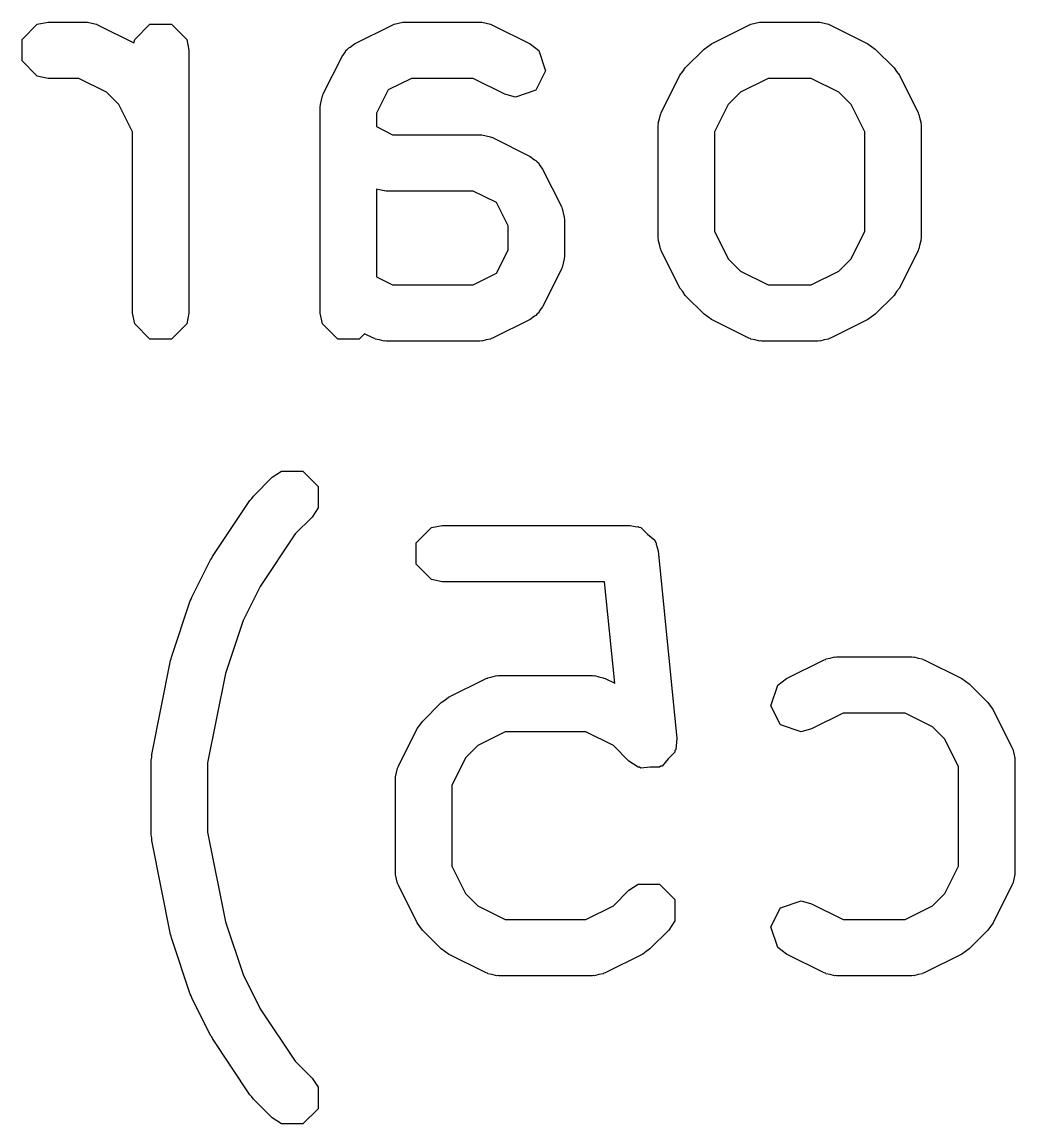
# Model space of a CAD drawing. Extents: x 0.98 to 7.44, y -5.29 to -1.05.
# Drawn here: x 3.9083 to 3.9777, y -1.3473 to -1.2703 of the extents above; entities that cross this region are included whole.
import ezdxf

# ---------------------------------------------------------------- set-up
doc = ezdxf.new("R2010")
doc.units = 0
doc.header["$MEASUREMENT"] = 0
doc.layers.add('BLACK', color=7, linetype='CONTINUOUS')

msp = doc.modelspace()

# ---------------------------------------------------------------- linework, layer by layer
at = {"layer": 'BLACK', "linetype": 'CONTINUOUS'}
for p, q in [((3.908286, -1.271511), (3.909352, -1.270445)), ((3.909352, -1.270445), (3.910105, -1.270296)), ((3.910105, -1.270296), (3.91273, -1.270296)), ((3.91273, -1.270296), (3.912826, -1.270315)), ((3.912826, -1.270315), (3.912869, -1.2703)), ((3.912869, -1.2703), (3.913174, -1.270384)), ((3.913174, -1.270384), (3.913483, -1.270445)), ((3.913483, -1.270445), (3.913515, -1.270477)), ((3.913515, -1.270477), (3.91361, -1.270503)), ((3.91361, -1.270503), (3.916112, -1.271754)), ((3.91616, -1.271511), (3.917226, -1.270445)), ((3.917226, -1.270445), (3.918732, -1.270445)), ((3.918732, -1.270445), (3.919798, -1.271511)), ((3.931534, -1.271816), (3.934159, -1.270503)), ((3.934159, -1.270503), (3.934254, -1.270477)), ((3.934254, -1.270477), (3.934286, -1.270445)), ((3.934286, -1.270445), (3.934596, -1.270384)), ((3.934596, -1.270384), (3.9349, -1.2703)), ((3.9349, -1.2703), (3.934943, -1.270315)), ((3.934943, -1.270315), (3.935039, -1.270296)), ((3.935039, -1.270296), (3.940289, -1.270296)), ((3.940289, -1.270296), (3.940385, -1.270315)), ((3.940385, -1.270315), (3.940428, -1.2703)), ((3.940428, -1.2703), (3.940733, -1.270384)), ((3.940733, -1.270384), (3.941042, -1.270445)), ((3.941042, -1.270445), (3.941074, -1.270477)), ((3.941074, -1.270477), (3.941169, -1.270503)), ((3.941169, -1.270503), (3.943794, -1.271816)), ((3.956469, -1.271816), (3.959093, -1.270503)), ((3.959093, -1.270503), (3.959189, -1.270477)), ((3.959189, -1.270477), (3.959221, -1.270445)), ((3.959221, -1.270445), (3.95953, -1.270384)), ((3.95953, -1.270384), (3.959834, -1.2703)), ((3.959834, -1.2703), (3.959877, -1.270315)), ((3.959877, -1.270315), (3.959974, -1.270296)), ((3.959974, -1.270296), (3.963911, -1.270296)), ((3.963911, -1.270296), (3.964008, -1.270315)), ((3.964008, -1.270315), (3.96405, -1.2703)), ((3.96405, -1.2703), (3.964355, -1.270384)), ((3.964355, -1.270384), (3.964664, -1.270445)), ((3.964664, -1.270445), (3.964696, -1.270477)), ((3.964696, -1.270477), (3.964791, -1.270503)), ((3.964791, -1.270503), (3.967416, -1.271816)), ((3.908286, -1.273017), (3.908286, -1.271511)), ((3.916112, -1.271754), (3.91616, -1.271511)), ((3.919798, -1.271511), (3.919948, -1.272264)), ((3.919948, -1.272264), (3.919948, -1.290637)), ((3.930654, -1.272696), (3.930894, -1.272386)), ((3.930894, -1.272386), (3.930928, -1.272287)), ((3.930928, -1.272287), (3.931039, -1.2722)), ((3.931039, -1.2722), (3.931125, -1.272089)), ((3.931125, -1.272089), (3.931225, -1.272056)), ((3.931225, -1.272056), (3.931534, -1.271816)), ((3.943794, -1.271816), (3.944401, -1.272287)), ((3.944401, -1.272287), (3.944877, -1.273716)), ((3.954645, -1.273497), (3.955957, -1.272184)), ((3.955957, -1.272184), (3.956219, -1.272009)), ((3.956219, -1.272009), (3.956469, -1.271816)), ((3.967416, -1.271816), (3.967665, -1.272009)), ((3.967665, -1.272009), (3.967927, -1.272184)), ((3.967927, -1.272184), (3.96924, -1.273497)), ((3.909352, -1.274083), (3.908286, -1.273017)), ((3.929342, -1.275321), (3.930654, -1.272696)), ((3.944877, -1.273716), (3.944203, -1.275064)), ((3.952964, -1.276633), (3.954276, -1.274008)), ((3.954276, -1.274008), (3.95447, -1.273759)), ((3.95447, -1.273759), (3.954645, -1.273497)), ((3.96924, -1.273497), (3.969415, -1.273759)), ((3.969415, -1.273759), (3.969609, -1.274008)), ((3.969609, -1.274008), (3.970921, -1.276633)), ((3.910105, -1.274233), (3.909352, -1.274083)), ((3.912265, -1.274233), (3.910105, -1.274233)), ((3.914188, -1.275194), (3.912265, -1.274233)), ((3.935504, -1.274233), (3.933882, -1.275044)), ((3.939824, -1.274233), (3.935504, -1.274233)), ((3.942033, -1.275337), (3.939824, -1.274233)), ((3.960439, -1.274233), (3.958515, -1.275194)), ((3.963446, -1.274233), (3.960439, -1.274233)), ((3.965369, -1.275194), (3.963446, -1.274233)), ((3.915049, -1.276055), (3.914188, -1.275194)), ((3.929222, -1.275757), (3.929284, -1.275448)), ((3.929284, -1.275448), (3.929316, -1.275416)), ((3.929316, -1.275416), (3.929342, -1.275321)), ((3.933882, -1.275044), (3.933071, -1.276666)), ((3.942774, -1.27554), (3.942033, -1.275337)), ((3.944203, -1.275064), (3.942774, -1.27554)), ((3.958515, -1.275194), (3.957655, -1.276055)), ((3.96623, -1.276055), (3.965369, -1.275194)), ((3.916011, -1.277978), (3.915049, -1.276055)), ((3.929134, -1.276201), (3.929153, -1.276104)), ((3.929134, -1.290637), (3.929134, -1.276201)), ((3.929139, -1.276061), (3.929222, -1.275757)), ((3.929153, -1.276104), (3.929139, -1.276061)), ((3.957655, -1.276055), (3.956693, -1.277978)), ((3.967192, -1.277978), (3.96623, -1.276055)), ((3.933071, -1.276666), (3.933071, -1.277609)), ((3.952761, -1.277374), (3.952844, -1.27707)), ((3.952844, -1.27707), (3.952906, -1.27676)), ((3.952906, -1.27676), (3.952938, -1.276728)), ((3.952938, -1.276728), (3.952964, -1.276633)), ((3.970921, -1.276633), (3.970947, -1.276728)), ((3.970947, -1.276728), (3.970979, -1.27676)), ((3.970979, -1.27676), (3.97104, -1.27707)), ((3.97104, -1.27707), (3.971124, -1.277374)), ((3.933071, -1.277609), (3.934192, -1.27817)), ((3.952756, -1.277513), (3.952775, -1.277417)), ((3.952756, -1.285387), (3.952756, -1.277513)), ((3.952775, -1.277417), (3.952761, -1.277374)), ((3.971124, -1.277374), (3.971109, -1.277417)), ((3.971109, -1.277417), (3.971129, -1.277513)), ((3.971129, -1.277513), (3.971129, -1.285387)), ((3.916011, -1.290637), (3.916011, -1.277978)), ((3.934192, -1.27817), (3.940289, -1.27817)), ((3.940289, -1.27817), (3.940385, -1.278189)), ((3.940385, -1.278189), (3.940428, -1.278174)), ((3.940428, -1.278174), (3.940733, -1.278258)), ((3.940733, -1.278258), (3.941042, -1.278319)), ((3.941042, -1.278319), (3.941074, -1.278351)), ((3.941074, -1.278351), (3.941169, -1.278377)), ((3.941169, -1.278377), (3.943794, -1.27969)), ((3.956693, -1.277978), (3.956693, -1.284923)), ((3.967192, -1.284923), (3.967192, -1.277978)), ((3.943794, -1.27969), (3.944103, -1.27993)), ((3.944103, -1.27993), (3.944203, -1.279963)), ((3.944203, -1.279963), (3.944289, -1.280074)), ((3.944289, -1.280074), (3.944401, -1.280161)), ((3.944401, -1.280161), (3.944434, -1.28026)), ((3.944434, -1.28026), (3.944674, -1.28057)), ((3.944674, -1.28057), (3.945986, -1.283195)), ((3.933283, -1.282018), (3.933071, -1.281976)), ((3.933071, -1.281976), (3.933071, -1.288108)), ((3.933588, -1.282102), (3.933283, -1.282018)), ((3.93363, -1.282087), (3.933588, -1.282102)), ((3.933727, -1.282107), (3.93363, -1.282087)), ((3.939824, -1.282107), (3.933727, -1.282107)), ((3.941446, -1.282918), (3.939824, -1.282107)), ((3.942257, -1.28454), (3.941446, -1.282918)), ((3.945986, -1.283195), (3.946012, -1.28329)), ((3.946012, -1.28329), (3.946044, -1.283322)), ((3.946044, -1.283322), (3.946106, -1.283631)), ((3.946106, -1.283631), (3.946189, -1.283936)), ((3.946189, -1.283936), (3.946175, -1.283978)), ((3.946175, -1.283978), (3.946194, -1.284075)), ((3.942257, -1.286235), (3.942257, -1.28454)), ((3.946194, -1.284075), (3.946194, -1.2867)), ((3.952775, -1.285484), (3.952756, -1.285387)), ((3.952761, -1.285527), (3.952775, -1.285484)), ((3.952844, -1.285831), (3.952761, -1.285527)), ((3.956693, -1.284923), (3.957655, -1.286846)), ((3.96623, -1.286846), (3.967192, -1.284923)), ((3.971124, -1.285527), (3.97104, -1.285831)), ((3.971129, -1.285387), (3.971109, -1.285484)), ((3.971109, -1.285484), (3.971124, -1.285527)), ((3.941446, -1.287857), (3.942257, -1.286235)), ((3.952906, -1.286141), (3.952844, -1.285831)), ((3.952938, -1.286173), (3.952906, -1.286141)), ((3.952964, -1.286268), (3.952938, -1.286173)), ((3.954276, -1.288892), (3.952964, -1.286268)), ((3.970921, -1.286268), (3.969609, -1.288892)), ((3.970947, -1.286173), (3.970921, -1.286268)), ((3.970979, -1.286141), (3.970947, -1.286173)), ((3.97104, -1.285831), (3.970979, -1.286141)), ((3.946189, -1.286839), (3.946106, -1.287144)), ((3.946194, -1.2867), (3.946175, -1.286796)), ((3.946175, -1.286796), (3.946189, -1.286839)), ((3.957655, -1.286846), (3.958515, -1.287707)), ((3.965369, -1.287707), (3.96623, -1.286846)), ((3.939824, -1.288668), (3.941446, -1.287857)), ((3.945986, -1.28758), (3.944674, -1.290205)), ((3.946013, -1.287485), (3.945986, -1.28758)), ((3.946044, -1.287453), (3.946013, -1.287485)), ((3.946106, -1.287144), (3.946044, -1.287453)), ((3.958515, -1.287707), (3.960439, -1.288668)), ((3.963446, -1.288668), (3.965369, -1.287707)), ((3.933071, -1.288108), (3.934192, -1.288668)), ((3.934192, -1.288668), (3.939824, -1.288668)), ((3.954469, -1.289142), (3.954276, -1.288892)), ((3.954645, -1.289404), (3.954469, -1.289142)), ((3.955957, -1.290716), (3.954645, -1.289404)), ((3.960439, -1.288668), (3.963446, -1.288668)), ((3.96924, -1.289404), (3.967927, -1.290716)), ((3.969415, -1.289142), (3.96924, -1.289404)), ((3.969609, -1.288892), (3.969415, -1.289142)), ((3.91616, -1.29139), (3.916011, -1.290637)), ((3.919948, -1.290637), (3.919798, -1.29139)), ((3.929284, -1.29139), (3.929134, -1.290637)), ((3.944103, -1.290845), (3.943794, -1.291085)), ((3.944203, -1.290811), (3.944103, -1.290845)), ((3.944289, -1.2907), (3.944203, -1.290811)), ((3.944401, -1.290614), (3.944289, -1.2907)), ((3.944434, -1.290514), (3.944401, -1.290614)), ((3.944674, -1.290205), (3.944434, -1.290514)), ((3.95622, -1.290892), (3.955957, -1.290716)), ((3.956469, -1.291085), (3.95622, -1.290892)), ((3.967665, -1.290892), (3.967416, -1.291085)), ((3.967927, -1.290716), (3.967665, -1.290892)), ((3.917226, -1.292455), (3.91616, -1.29139)), ((3.919798, -1.29139), (3.918732, -1.292455)), ((3.930349, -1.292455), (3.929284, -1.29139)), ((3.943794, -1.291085), (3.941169, -1.292397)), ((3.959094, -1.292397), (3.956469, -1.291085)), ((3.967416, -1.291085), (3.964791, -1.292397)), ((3.918732, -1.292455), (3.917226, -1.292455)), ((3.931856, -1.292455), (3.930349, -1.292455)), ((3.932225, -1.292086), (3.931856, -1.292455)), ((3.932847, -1.292397), (3.932225, -1.292086)), ((3.932942, -1.292423), (3.932847, -1.292397)), ((3.932974, -1.292455), (3.932942, -1.292423)), ((3.933283, -1.292517), (3.932974, -1.292455)), ((3.941042, -1.292455), (3.940732, -1.292517)), ((3.941074, -1.292423), (3.941042, -1.292455)), ((3.941169, -1.292397), (3.941074, -1.292423)), ((3.959189, -1.292423), (3.959094, -1.292397)), ((3.959221, -1.292455), (3.959189, -1.292423)), ((3.95953, -1.292517), (3.959221, -1.292455)), ((3.964664, -1.292455), (3.964354, -1.292517)), ((3.964696, -1.292423), (3.964664, -1.292455)), ((3.964791, -1.292397), (3.964696, -1.292423)), ((3.933588, -1.2926), (3.933283, -1.292517)), ((3.93363, -1.292586), (3.933588, -1.2926)), ((3.933727, -1.292605), (3.93363, -1.292586)), ((3.940289, -1.292605), (3.933727, -1.292605)), ((3.940385, -1.292586), (3.940289, -1.292605)), ((3.940428, -1.2926), (3.940385, -1.292586)), ((3.940732, -1.292517), (3.940428, -1.2926)), ((3.959834, -1.2926), (3.95953, -1.292517)), ((3.959877, -1.292586), (3.959834, -1.2926)), ((3.959974, -1.292605), (3.959877, -1.292586)), ((3.963911, -1.292605), (3.959974, -1.292605)), ((3.964008, -1.292586), (3.963911, -1.292605)), ((3.96405, -1.2926), (3.964008, -1.292586)), ((3.964354, -1.292517), (3.96405, -1.2926)), ((3.925773, -1.302117), (3.926412, -1.301691)), ((3.926412, -1.301691), (3.927919, -1.301691)), ((3.927919, -1.301691), (3.928984, -1.302756)), ((3.924461, -1.30343), (3.925773, -1.302117)), ((3.928984, -1.302756), (3.928984, -1.304263)), ((3.92159, -1.307667), (3.924215, -1.30373)), ((3.924215, -1.30373), (3.924353, -1.303592)), ((3.924353, -1.303592), (3.924461, -1.30343)), ((3.928984, -1.304263), (3.928557, -1.304901)), ((3.928557, -1.304901), (3.927383, -1.306076)), ((3.936911, -1.305628), (3.937664, -1.305478)), ((3.937664, -1.305478), (3.950787, -1.305478)), ((3.950787, -1.305478), (3.951258, -1.305571)), ((3.951258, -1.305571), (3.951356, -1.305562)), ((3.951356, -1.305562), (3.951403, -1.3056)), ((3.951403, -1.3056), (3.951541, -1.305628)), ((3.927383, -1.306076), (3.924934, -1.309749)), ((3.935845, -1.306693), (3.936911, -1.305628)), ((3.951541, -1.305628), (3.952009, -1.306096)), ((3.952009, -1.306096), (3.952522, -1.306516)), ((3.935845, -1.308199), (3.935845, -1.306693)), ((3.952522, -1.306516), (3.952563, -1.30665)), ((3.952563, -1.30665), (3.952606, -1.306693)), ((3.952606, -1.306693), (3.952606, -1.306791)), ((3.952606, -1.306791), (3.952746, -1.30725)), ((3.920155, -1.310503), (3.921468, -1.307878)), ((3.921468, -1.307878), (3.921543, -1.307781)), ((3.921543, -1.307781), (3.92159, -1.307667)), ((3.952746, -1.30725), (3.954058, -1.320374)), ((3.936911, -1.309265), (3.935845, -1.308199)), ((3.937664, -1.309415), (3.936911, -1.309265)), ((3.949006, -1.309415), (3.937664, -1.309415)), ((3.949716, -1.316521), (3.949006, -1.309415)), ((3.924934, -1.309749), (3.923739, -1.312138)), ((3.918736, -1.314698), (3.920048, -1.310761)), ((3.920048, -1.310761), (3.920118, -1.310639)), ((3.920118, -1.310639), (3.920155, -1.310503)), ((3.923739, -1.312138), (3.92251, -1.315826)), ((3.918673, -1.314934), (3.918721, -1.31482)), ((3.918721, -1.31482), (3.918736, -1.314698)), ((3.964343, -1.314872), (3.964438, -1.314846)), ((3.964438, -1.314846), (3.96447, -1.314814)), ((3.96447, -1.314814), (3.964779, -1.314752)), ((3.964779, -1.314752), (3.965084, -1.314669)), ((3.965084, -1.314669), (3.965126, -1.314683)), ((3.965126, -1.314683), (3.965223, -1.314664)), ((3.965223, -1.314664), (3.970472, -1.314664)), ((3.970472, -1.314664), (3.970569, -1.314683)), ((3.970569, -1.314683), (3.970612, -1.314669)), ((3.970612, -1.314669), (3.970916, -1.314752)), ((3.970916, -1.314752), (3.971226, -1.314814)), ((3.971226, -1.314814), (3.971258, -1.314846)), ((3.971258, -1.314846), (3.971353, -1.314872)), ((3.917361, -1.321496), (3.918673, -1.314934)), ((3.961718, -1.316184), (3.964343, -1.314872)), ((3.971353, -1.314872), (3.973977, -1.316184)), ((3.92251, -1.315826), (3.92126, -1.322077)), ((3.938096, -1.317497), (3.940721, -1.316184)), ((3.940721, -1.316184), (3.940816, -1.316158)), ((3.940816, -1.316158), (3.940848, -1.316126)), ((3.940848, -1.316126), (3.941157, -1.316065)), ((3.941157, -1.316065), (3.941461, -1.315981)), ((3.941461, -1.315981), (3.941504, -1.315996)), ((3.941504, -1.315996), (3.941601, -1.315976)), ((3.941601, -1.315976), (3.948163, -1.315976)), ((3.948163, -1.315976), (3.948259, -1.315996)), ((3.948259, -1.315996), (3.948302, -1.315981)), ((3.948302, -1.315981), (3.948606, -1.316065)), ((3.948606, -1.316065), (3.948916, -1.316126)), ((3.948916, -1.316126), (3.948948, -1.316158)), ((3.948948, -1.316158), (3.949043, -1.316184)), ((3.949043, -1.316184), (3.949716, -1.316521)), ((3.961111, -1.316655), (3.961718, -1.316184)), ((3.973977, -1.316184), (3.974227, -1.316378)), ((3.974227, -1.316378), (3.974489, -1.316553)), ((3.960635, -1.318084), (3.961111, -1.316655)), ((3.974489, -1.316553), (3.975801, -1.317865)), ((3.936272, -1.319178), (3.937584, -1.317865)), ((3.937584, -1.317865), (3.937847, -1.31769)), ((3.937847, -1.31769), (3.938096, -1.317497)), ((3.975801, -1.317865), (3.975977, -1.318128)), ((3.961309, -1.319432), (3.960635, -1.318084)), ((3.965688, -1.318601), (3.963479, -1.319706)), ((3.970008, -1.318601), (3.965688, -1.318601)), ((3.971931, -1.319563), (3.970008, -1.318601)), ((3.975977, -1.318128), (3.97617, -1.318377)), ((3.97617, -1.318377), (3.977482, -1.321002)), ((3.935903, -1.319689), (3.936097, -1.31944)), ((3.936097, -1.31944), (3.936272, -1.319178)), ((3.962738, -1.319908), (3.961309, -1.319432)), ((3.934591, -1.322314), (3.935903, -1.319689)), ((3.942066, -1.319913), (3.940142, -1.320875)), ((3.947698, -1.319913), (3.942066, -1.319913)), ((3.949621, -1.320875), (3.947698, -1.319913)), ((3.963479, -1.319706), (3.962738, -1.319908)), ((3.972792, -1.320423), (3.971931, -1.319563)), ((3.940142, -1.320875), (3.939282, -1.321736)), ((3.950708, -1.321961), (3.949621, -1.320875)), ((3.954058, -1.320374), (3.953984, -1.321138)), ((3.973753, -1.322347), (3.972792, -1.320423)), ((3.977482, -1.321002), (3.977508, -1.321097)), ((3.917323, -1.321882), (3.917361, -1.321691)), ((3.917361, -1.321691), (3.917361, -1.321496)), ((3.939282, -1.321736), (3.93832, -1.323659)), ((3.953918, -1.321323), (3.95345, -1.321791)), ((3.953984, -1.321138), (3.953918, -1.321219)), ((3.953918, -1.321219), (3.953918, -1.321323)), ((3.977508, -1.321097), (3.97754, -1.321129)), ((3.97754, -1.321129), (3.977602, -1.321438)), ((3.977602, -1.321438), (3.977685, -1.321742)), ((3.977685, -1.321742), (3.977671, -1.321785)), ((3.917323, -1.327131), (3.917323, -1.321882)), ((3.92126, -1.322077), (3.92126, -1.326936)), ((3.934471, -1.32275), (3.934533, -1.322441)), ((3.934533, -1.322441), (3.934565, -1.322409)), ((3.934565, -1.322409), (3.934591, -1.322314)), ((3.951346, -1.322388), (3.950708, -1.321961)), ((3.951451, -1.322388), (3.951346, -1.322388)), ((3.951531, -1.322454), (3.951451, -1.322388)), ((3.95219, -1.322388), (3.951531, -1.322454)), ((3.952853, -1.322388), (3.95219, -1.322388)), ((3.952927, -1.322315), (3.952853, -1.322388)), ((3.95303, -1.322304), (3.952927, -1.322315)), ((3.95345, -1.321791), (3.95303, -1.322304)), ((3.973753, -1.329291), (3.973753, -1.322347)), ((3.977671, -1.321785), (3.97769, -1.321882)), ((3.97769, -1.321882), (3.97769, -1.329756)), ((3.934383, -1.323194), (3.934402, -1.323097)), ((3.934383, -1.329756), (3.934383, -1.323194)), ((3.934388, -1.323055), (3.934471, -1.32275)), ((3.934402, -1.323097), (3.934388, -1.323055)), ((3.93832, -1.323659), (3.93832, -1.329291)), ((3.917361, -1.327322), (3.917323, -1.327131)), ((3.92126, -1.326936), (3.92251, -1.333187)), ((3.917361, -1.327517), (3.917361, -1.327322)), ((3.918673, -1.334079), (3.917361, -1.327517)), ((3.93832, -1.329291), (3.939282, -1.331214)), ((3.972792, -1.331214), (3.973753, -1.329291)), ((3.934402, -1.329853), (3.934383, -1.329756)), ((3.934388, -1.329895), (3.934402, -1.329853)), ((3.934471, -1.3302), (3.934388, -1.329895)), ((3.934533, -1.330509), (3.934471, -1.3302)), ((3.977602, -1.3302), (3.97754, -1.330509)), ((3.977685, -1.329895), (3.977602, -1.3302)), ((3.97769, -1.329756), (3.977671, -1.329853)), ((3.977671, -1.329853), (3.977685, -1.329895)), ((3.934565, -1.330541), (3.934533, -1.330509)), ((3.934591, -1.330636), (3.934565, -1.330541)), ((3.935903, -1.333261), (3.934591, -1.330636)), ((3.949621, -1.332075), (3.950708, -1.330989)), ((3.950708, -1.330989), (3.951346, -1.330562)), ((3.951346, -1.330562), (3.952853, -1.330562)), ((3.952853, -1.330562), (3.953918, -1.331627)), ((3.977482, -1.330636), (3.97617, -1.333261)), ((3.977508, -1.330541), (3.977482, -1.330636)), ((3.97754, -1.330509), (3.977508, -1.330541)), ((3.939282, -1.331214), (3.940142, -1.332075)), ((3.953918, -1.331627), (3.953918, -1.333134)), ((3.961309, -1.332206), (3.962738, -1.331729)), ((3.962738, -1.331729), (3.963479, -1.331932)), ((3.971931, -1.332075), (3.972792, -1.331214)), ((3.940142, -1.332075), (3.942066, -1.333037)), ((3.947698, -1.333037), (3.949621, -1.332075)), ((3.960635, -1.333553), (3.961309, -1.332206)), ((3.963479, -1.331932), (3.965688, -1.333037)), ((3.970008, -1.333037), (3.971931, -1.332075)), ((3.92251, -1.333187), (3.923739, -1.336875)), ((3.936097, -1.33351), (3.935903, -1.333261)), ((3.942066, -1.333037), (3.947698, -1.333037)), ((3.953918, -1.333134), (3.953492, -1.333772)), ((3.965688, -1.333037), (3.970008, -1.333037)), ((3.97617, -1.333261), (3.975977, -1.33351)), ((3.918721, -1.334193), (3.918673, -1.334079)), ((3.936272, -1.333772), (3.936097, -1.33351)), ((3.937584, -1.335085), (3.936272, -1.333772)), ((3.953492, -1.333772), (3.952179, -1.335085)), ((3.961111, -1.334983), (3.960635, -1.333553)), ((3.975801, -1.333772), (3.974489, -1.335085)), ((3.975977, -1.33351), (3.975801, -1.333772)), ((3.918736, -1.334315), (3.918721, -1.334193)), ((3.920048, -1.338252), (3.918736, -1.334315)), ((3.937847, -1.33526), (3.937584, -1.335085)), ((3.938096, -1.335454), (3.937847, -1.33526)), ((3.940721, -1.336766), (3.938096, -1.335454)), ((3.951668, -1.335454), (3.949043, -1.336766)), ((3.951917, -1.33526), (3.951668, -1.335454)), ((3.952179, -1.335085), (3.951917, -1.33526)), ((3.961718, -1.335454), (3.961111, -1.334983)), ((3.964343, -1.336766), (3.961718, -1.335454)), ((3.973977, -1.335454), (3.971353, -1.336766)), ((3.974227, -1.33526), (3.973977, -1.335454)), ((3.974489, -1.335085), (3.974227, -1.33526)), ((3.923739, -1.336875), (3.924934, -1.339264)), ((3.940816, -1.336792), (3.940721, -1.336766)), ((3.940848, -1.336824), (3.940816, -1.336792)), ((3.941157, -1.336885), (3.940848, -1.336824)), ((3.941461, -1.336969), (3.941157, -1.336885)), ((3.941504, -1.336954), (3.941461, -1.336969)), ((3.941601, -1.336974), (3.941504, -1.336954)), ((3.948163, -1.336974), (3.941601, -1.336974)), ((3.948259, -1.336954), (3.948163, -1.336974)), ((3.948302, -1.336969), (3.948259, -1.336954)), ((3.948606, -1.336885), (3.948302, -1.336969)), ((3.948916, -1.336824), (3.948606, -1.336885)), ((3.948948, -1.336792), (3.948916, -1.336824)), ((3.949043, -1.336766), (3.948948, -1.336792)), ((3.964438, -1.336792), (3.964343, -1.336766)), ((3.96447, -1.336824), (3.964438, -1.336792)), ((3.964779, -1.336885), (3.96447, -1.336824)), ((3.965084, -1.336969), (3.964779, -1.336885)), ((3.965126, -1.336954), (3.965084, -1.336969)), ((3.965223, -1.336974), (3.965126, -1.336954)), ((3.970472, -1.336974), (3.965223, -1.336974)), ((3.970569, -1.336954), (3.970472, -1.336974)), ((3.970612, -1.336969), (3.970569, -1.336954)), ((3.970916, -1.336885), (3.970612, -1.336969)), ((3.971226, -1.336824), (3.970916, -1.336885)), ((3.971258, -1.336792), (3.971226, -1.336824)), ((3.971353, -1.336766), (3.971258, -1.336792)), ((3.920118, -1.338375), (3.920048, -1.338252)), ((3.920155, -1.33851), (3.920118, -1.338375)), ((3.921468, -1.341135), (3.920155, -1.33851)), ((3.924934, -1.339264), (3.927383, -1.342938)), ((3.921543, -1.341232), (3.921468, -1.341135)), ((3.92159, -1.341346), (3.921543, -1.341232)), ((3.924215, -1.345284), (3.92159, -1.341346)), ((3.927383, -1.342938), (3.928557, -1.344112)), ((3.928557, -1.344112), (3.928984, -1.344751)), ((3.928984, -1.344751), (3.928984, -1.346257)), ((3.924353, -1.345421), (3.924215, -1.345284)), ((3.924461, -1.345584), (3.924353, -1.345421)), ((3.925773, -1.346896), (3.924461, -1.345584)), ((3.928984, -1.346257), (3.927919, -1.347323)), ((3.926412, -1.347323), (3.925773, -1.346896)), ((3.927919, -1.347323), (3.926412, -1.347323))]:
    msp.add_line(p, q, dxfattribs=at)

doc.saveas('drawing.dxf')
